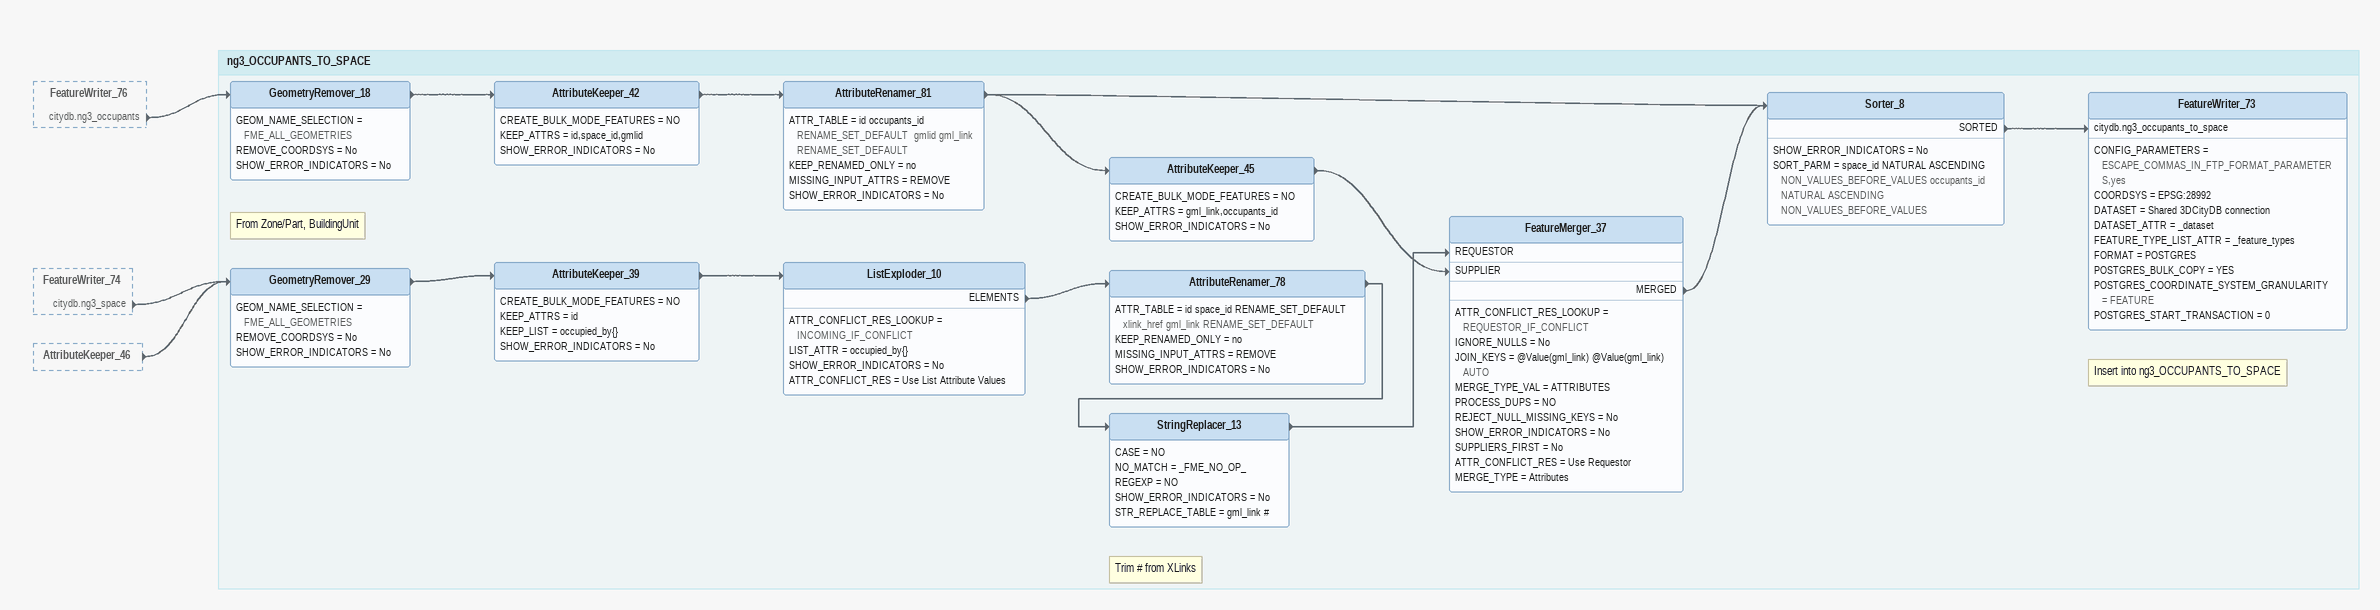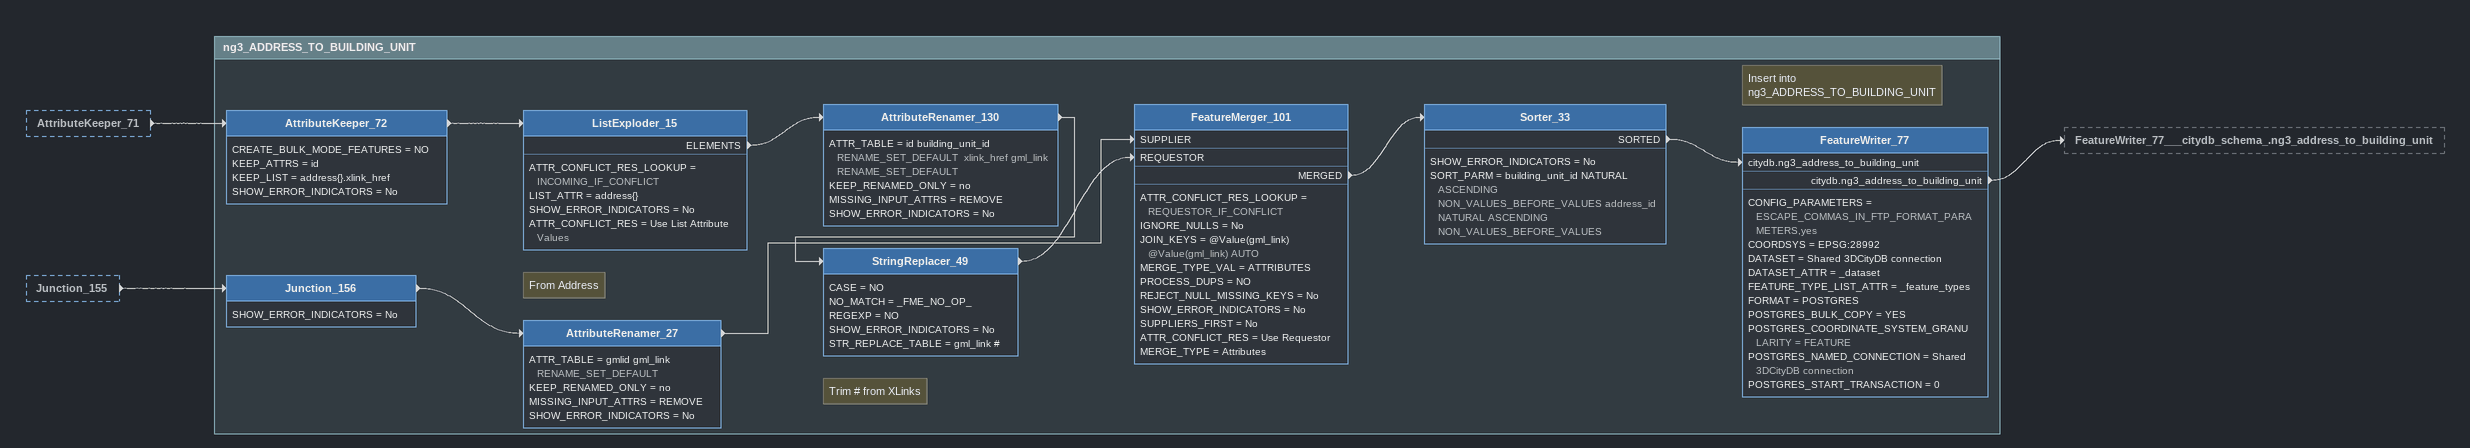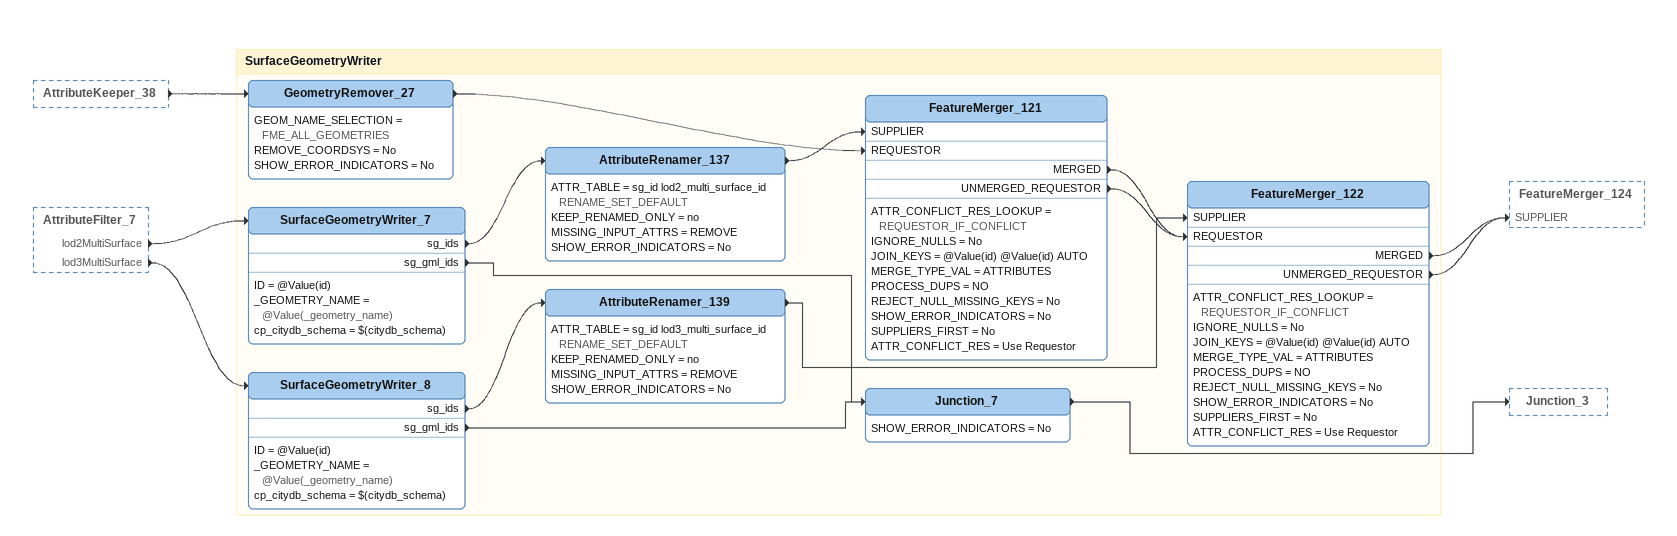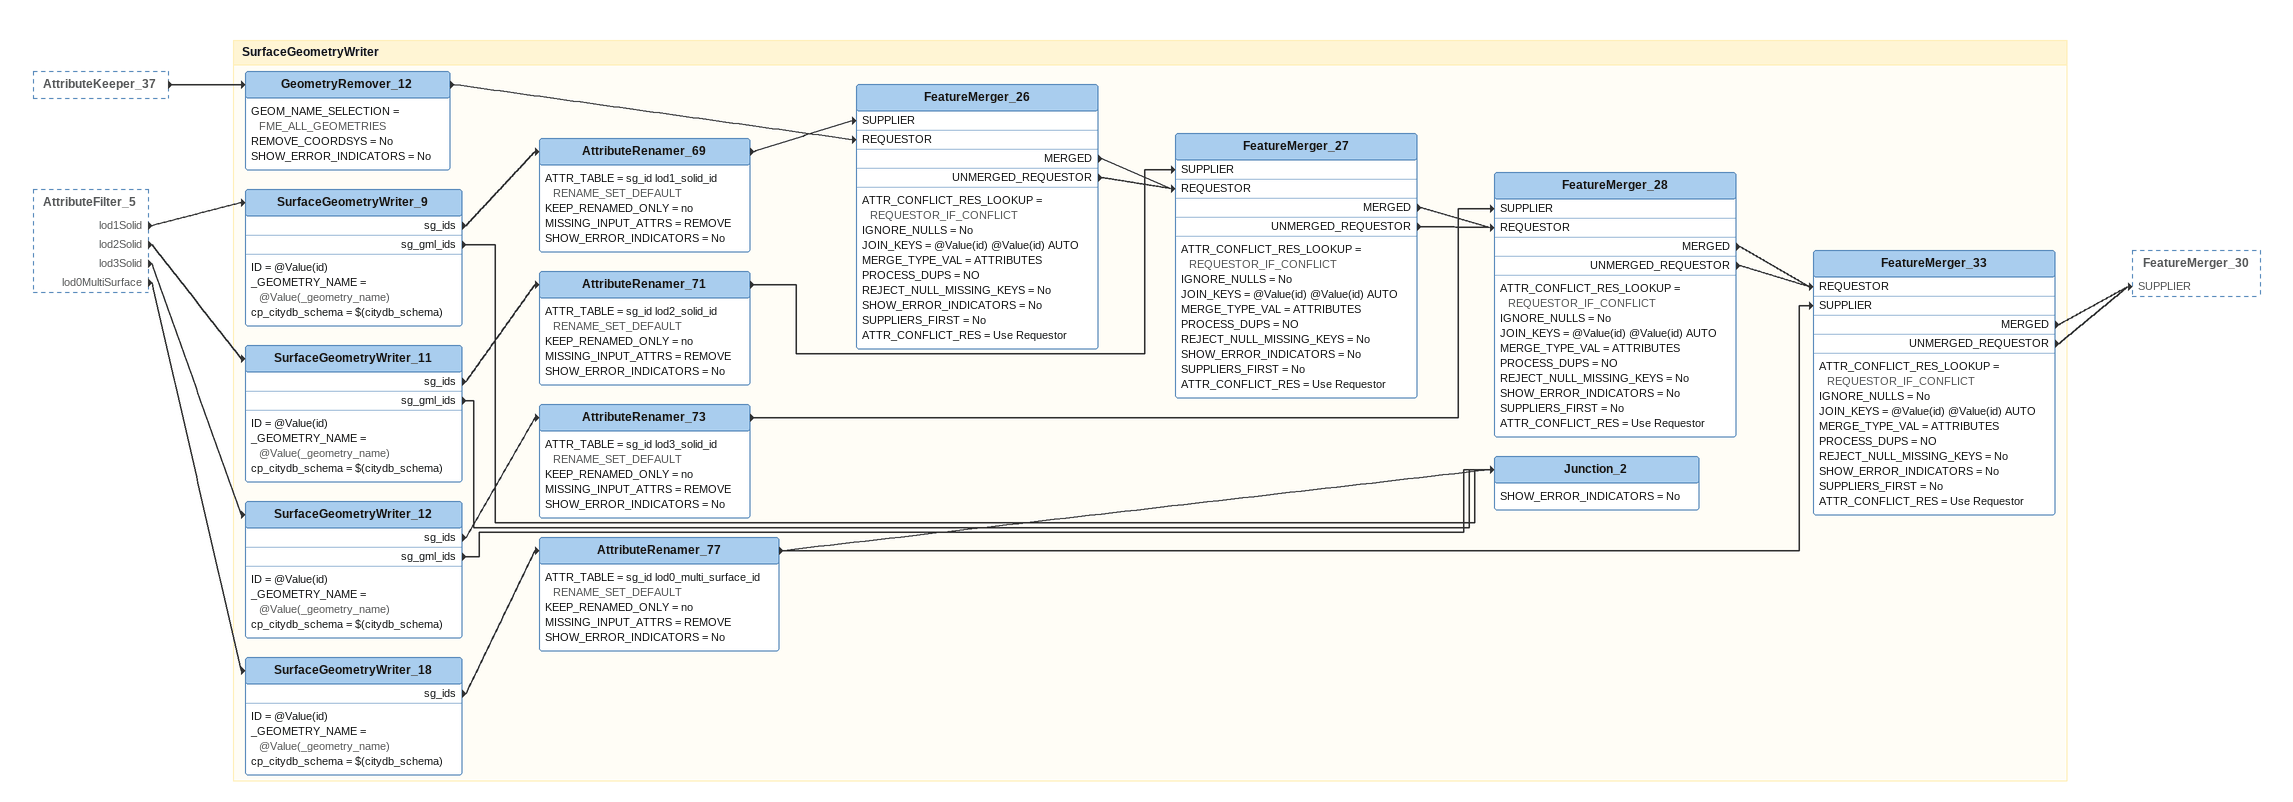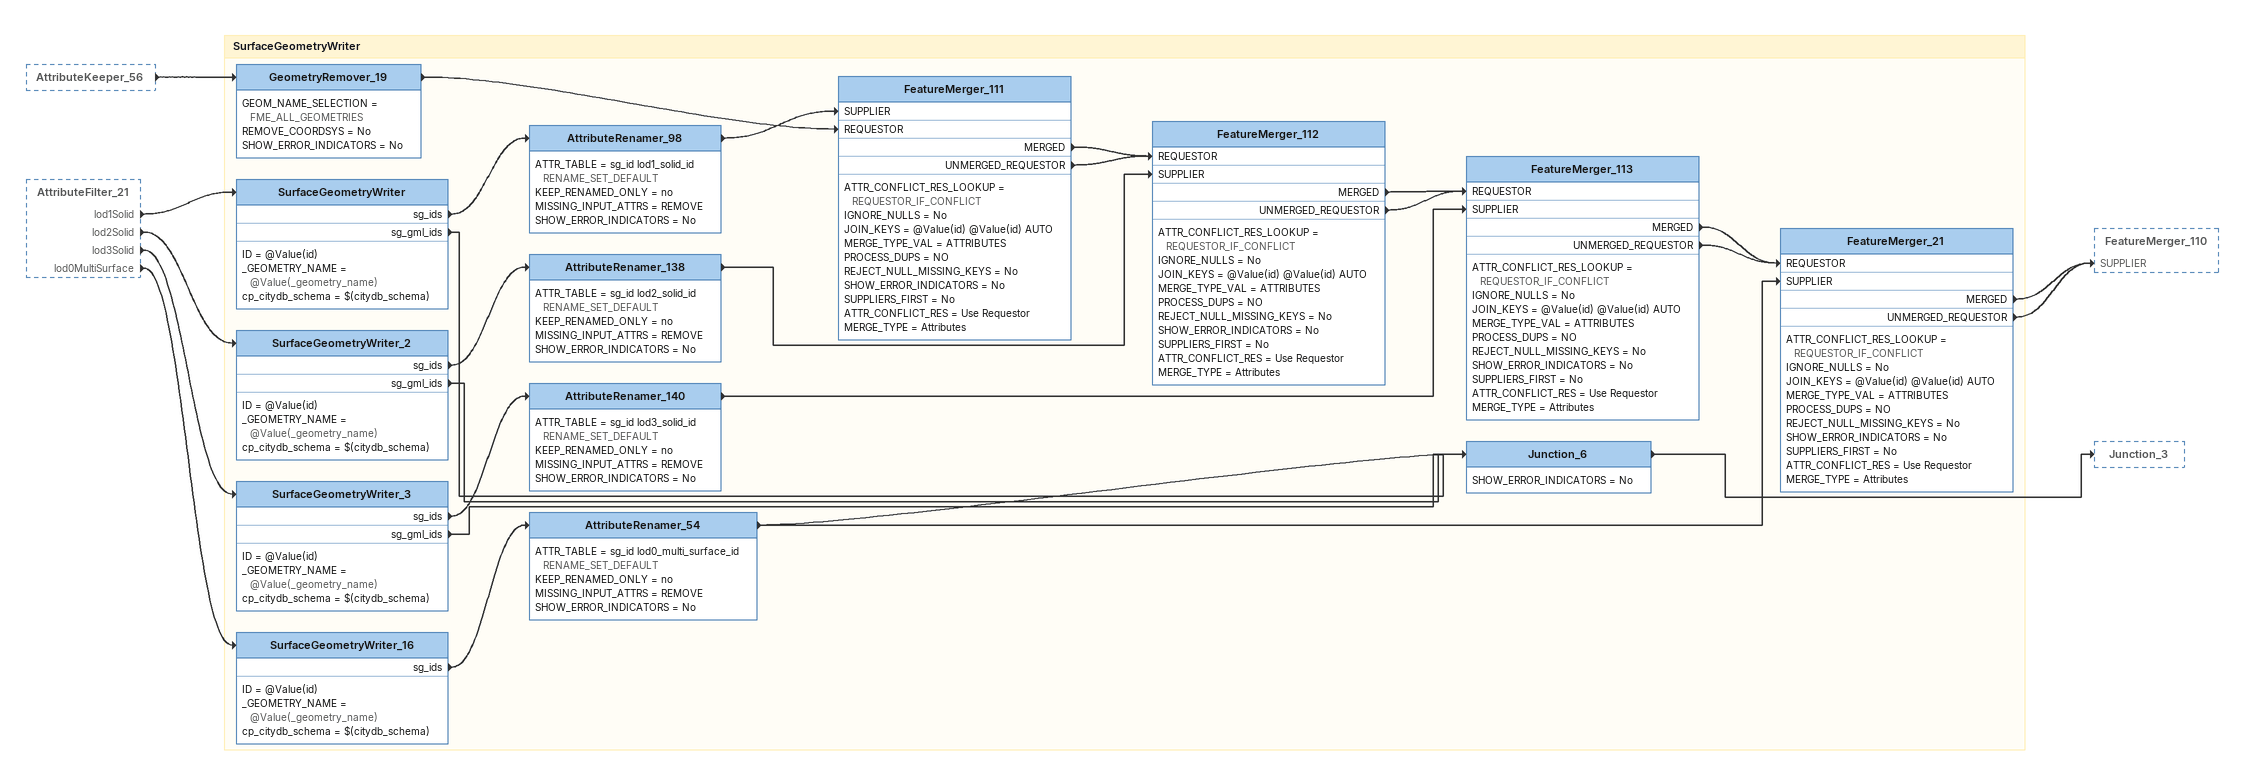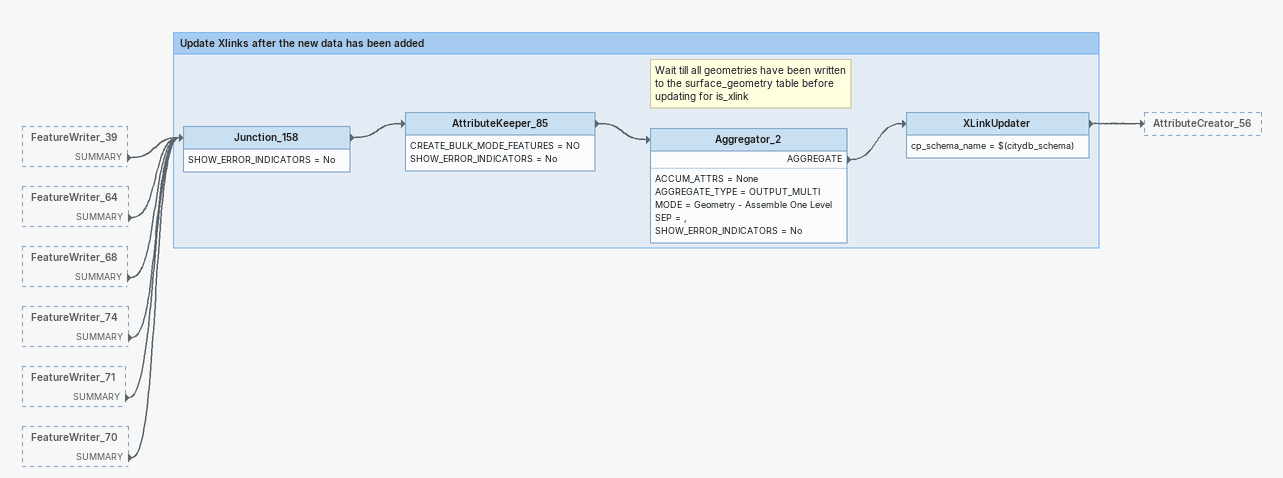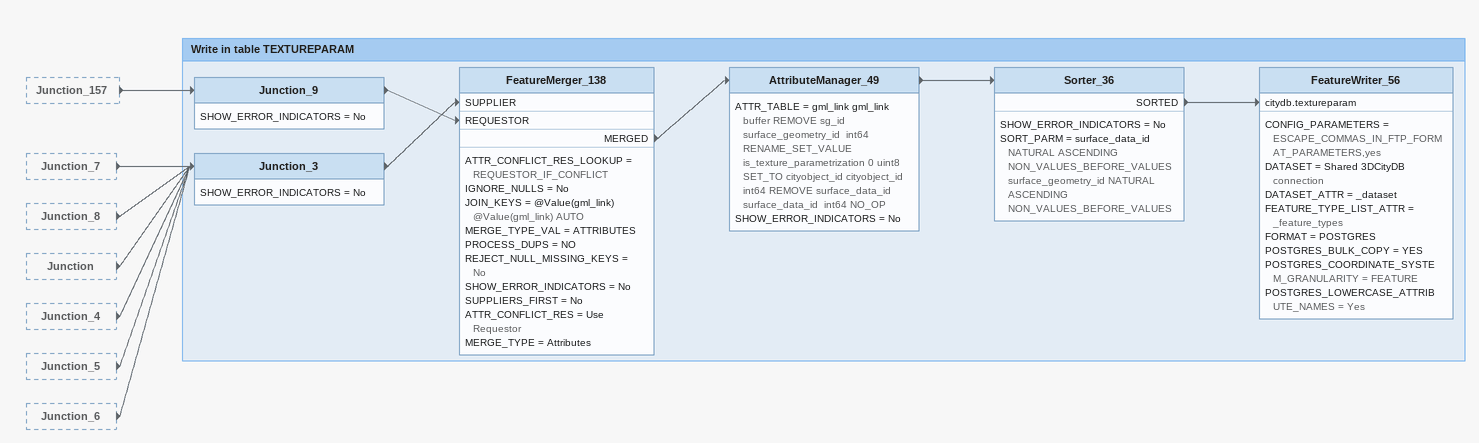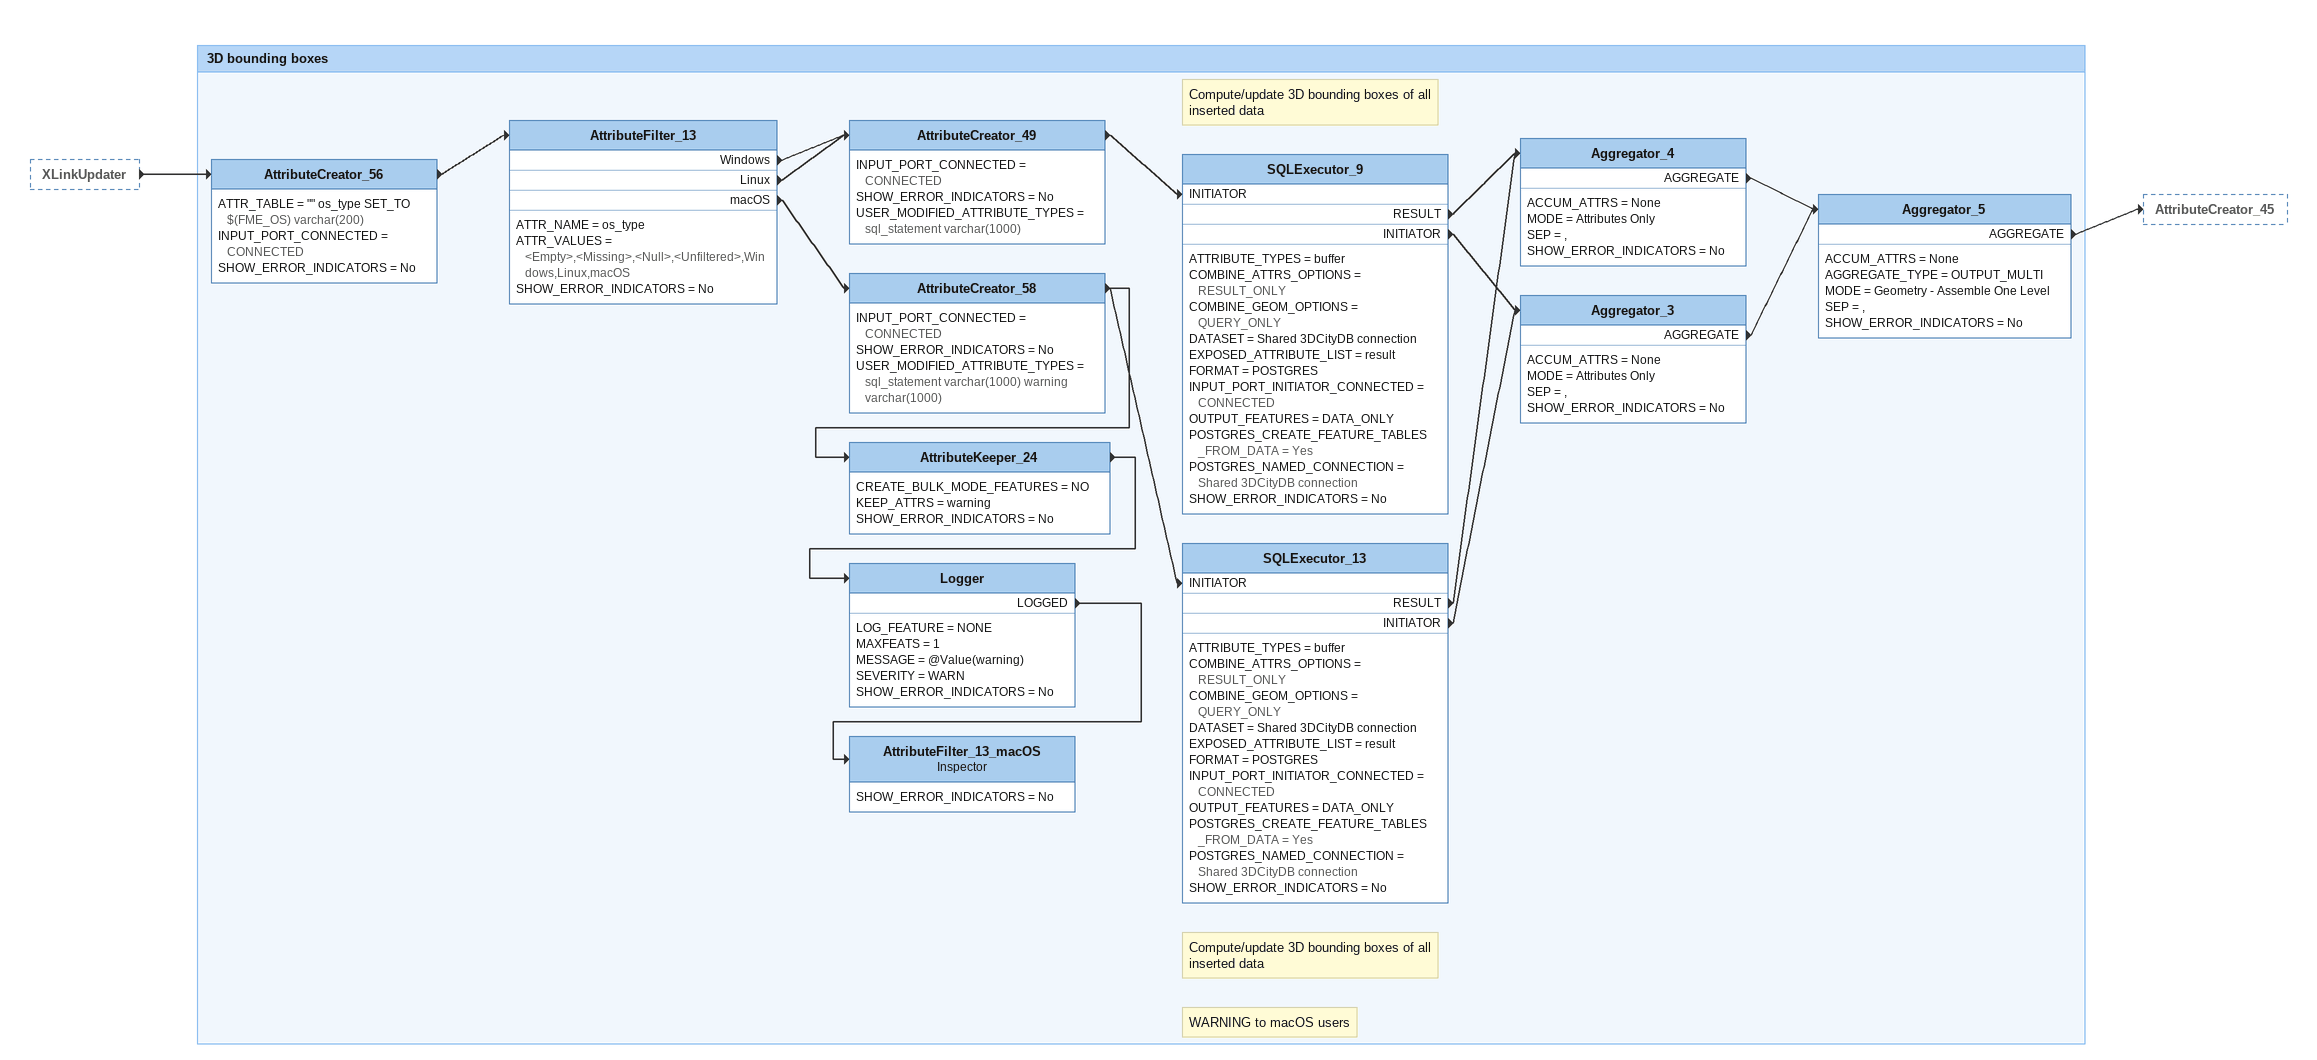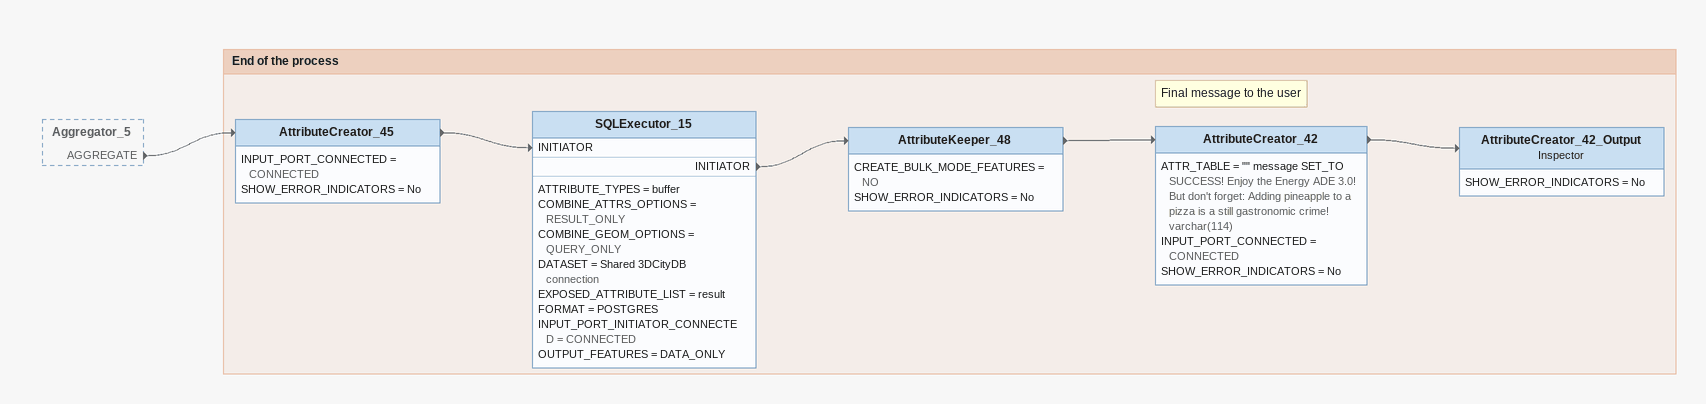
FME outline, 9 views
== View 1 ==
FeatureWriter_76 [outside]
    citydb.ng3_occupants -> GeometryRemover_18
FeatureWriter_74 [outside]
    citydb.ng3_space -> GeometryRemover_29
AttributeKeeper_46 [outside]
    -> GeometryRemover_29

Bookmark: ng3_OCCUPANTS_TO_SPACE
Note: From Zone/Part, BuildingUnit
GeometryRemover_29
    GEOM_NAME_SELECTION = FME_ALL_GEOMETRIES
    REMOVE_COORDSYS = No
    SHOW_ERROR_INDICATORS = No
    -> AttributeKeeper_39
AttributeKeeper_39
    CREATE_BULK_MODE_FEATURES = NO
    KEEP_ATTRS = id
    KEEP_LIST = occupied_by{}
    SHOW_ERROR_INDICATORS = No
    -> ListExploder_10
ListExploder_10
    ATTR_CONFLICT_RES_LOOKUP = INCOMING_IF_CONFLICT
    LIST_ATTR = occupied_by{}
    SHOW_ERROR_INDICATORS = No
    ATTR_CONFLICT_RES = Use List Attribute Values
    ELEMENTS -> AttributeRenamer_78
AttributeRenamer_78
    ATTR_TABLE = id space_id RENAME_SET_DEFAULT  xlink_href gml_link RENAME_SET_DEFAULT
    KEEP_RENAMED_ONLY = no
    MISSING_INPUT_ATTRS = REMOVE
    SHOW_ERROR_INDICATORS = No
    -> StringReplacer_13
Note: Trim # from XLinks
StringReplacer_13
    CASE = NO
    NO_MATCH = _FME_NO_OP_
    REGEXP = NO
    SHOW_ERROR_INDICATORS = No
    STR_REPLACE_TABLE = gml_link #
    -> FeatureMerger_37 [REQUESTOR]
GeometryRemover_18
    GEOM_NAME_SELECTION = FME_ALL_GEOMETRIES
    REMOVE_COORDSYS = No
    SHOW_ERROR_INDICATORS = No
    -> AttributeKeeper_42
AttributeKeeper_42
    CREATE_BULK_MODE_FEATURES = NO
    KEEP_ATTRS = id,space_id,gmlid
    SHOW_ERROR_INDICATORS = No
    -> AttributeRenamer_81
AttributeRenamer_81
    ATTR_TABLE = id occupants_id RENAME_SET_DEFAULT  gmlid gml_link RENAME_SET_DEFAULT
    KEEP_RENAMED_ONLY = no
    MISSING_INPUT_ATTRS = REMOVE
    SHOW_ERROR_INDICATORS = No
    -> Sorter_8
    -> AttributeKeeper_45
AttributeKeeper_45
    CREATE_BULK_MODE_FEATURES = NO
    KEEP_ATTRS = gml_link,occupants_id
    SHOW_ERROR_INDICATORS = No
    -> FeatureMerger_37 [SUPPLIER]
FeatureMerger_37
    ATTR_CONFLICT_RES_LOOKUP = REQUESTOR_IF_CONFLICT
    IGNORE_NULLS = No
    JOIN_KEYS = @Value(gml_link) @Value(gml_link) AUTO
    MERGE_TYPE_VAL = ATTRIBUTES
    PROCESS_DUPS = NO
    REJECT_NULL_MISSING_KEYS = No
    SHOW_ERROR_INDICATORS = No
    SUPPLIERS_FIRST = No
    ATTR_CONFLICT_RES = Use Requestor
    MERGE_TYPE = Attributes
    MERGED -> Sorter_8
Sorter_8
    SHOW_ERROR_INDICATORS = No
    SORT_PARM = space_id NATURAL ASCENDING NON_VALUES_BEFORE_VALUES occupants_id NATURAL ASCENDING NON_VALUES_BEFORE_VALUES
    SORTED -> FeatureWriter_73 [citydb.ng3_occupants_to_space]
Note: Insert into ng3_OCCUPANTS_TO_SPACE
FeatureWriter_73
    CONFIG_PARAMETERS = ESCAPE_COMMAS_IN_FTP_FORMAT_PARAMETERS,yes
    COORDSYS = EPSG:28992
    DATASET = Shared 3DCityDB connection
    DATASET_ATTR = _dataset
    FEATURE_TYPE_LIST_ATTR = _feature_types
    FORMAT = POSTGRES
    POSTGRES_BULK_COPY = YES
    POSTGRES_COORDINATE_SYSTEM_GRANULARITY = FEATURE
    POSTGRES_START_TRANSACTION = 0

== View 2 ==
AttributeKeeper_71 [outside]
    -> AttributeKeeper_72
Junction_155 [outside]
    -> Junction_156

Bookmark: ng3_ADDRESS_TO_BUILDING_UNIT
AttributeKeeper_72
    CREATE_BULK_MODE_FEATURES = NO
    KEEP_ATTRS = id
    KEEP_LIST = address{}.xlink_href
    SHOW_ERROR_INDICATORS = No
    -> ListExploder_15
ListExploder_15
    ATTR_CONFLICT_RES_LOOKUP = INCOMING_IF_CONFLICT
    LIST_ATTR = address{}
    SHOW_ERROR_INDICATORS = No
    ATTR_CONFLICT_RES = Use List Attribute Values
    ELEMENTS -> AttributeRenamer_130
AttributeRenamer_130
    ATTR_TABLE = id building_unit_id RENAME_SET_DEFAULT  xlink_href gml_link RENAME_SET_DEFAULT
    KEEP_RENAMED_ONLY = no
    MISSING_INPUT_ATTRS = REMOVE
    SHOW_ERROR_INDICATORS = No
    -> StringReplacer_49
Note: Trim # from XLinks
StringReplacer_49
    CASE = NO
    NO_MATCH = _FME_NO_OP_
    REGEXP = NO
    SHOW_ERROR_INDICATORS = No
    STR_REPLACE_TABLE = gml_link #
    -> FeatureMerger_101 [REQUESTOR]
Junction_156
    SHOW_ERROR_INDICATORS = No
    -> AttributeRenamer_27
Note: From Address
AttributeRenamer_27
    ATTR_TABLE = gmlid gml_link RENAME_SET_DEFAULT
    KEEP_RENAMED_ONLY = no
    MISSING_INPUT_ATTRS = REMOVE
    SHOW_ERROR_INDICATORS = No
    -> FeatureMerger_101 [SUPPLIER]
FeatureMerger_101
    ATTR_CONFLICT_RES_LOOKUP = REQUESTOR_IF_CONFLICT
    IGNORE_NULLS = No
    JOIN_KEYS = @Value(gml_link) @Value(gml_link) AUTO
    MERGE_TYPE_VAL = ATTRIBUTES
    PROCESS_DUPS = NO
    REJECT_NULL_MISSING_KEYS = No
    SHOW_ERROR_INDICATORS = No
    SUPPLIERS_FIRST = No
    ATTR_CONFLICT_RES = Use Requestor
    MERGE_TYPE = Attributes
    MERGED -> Sorter_33
Sorter_33
    SHOW_ERROR_INDICATORS = No
    SORT_PARM = building_unit_id NATURAL ASCENDING NON_VALUES_BEFORE_VALUES address_id NATURAL ASCENDING NON_VALUES_BEFORE_VALUES
    SORTED -> FeatureWriter_77 [citydb.ng3_address_to_building_unit]
Note: Insert into ng3_ADDRESS_TO_BUILDING_UNIT
FeatureWriter_77
    CONFIG_PARAMETERS = ESCAPE_COMMAS_IN_FTP_FORMAT_PARAMETERS,yes
    COORDSYS = EPSG:28992
    DATASET = Shared 3DCityDB connection
    DATASET_ATTR = _dataset
    FEATURE_TYPE_LIST_ATTR = _feature_types
    FORMAT = POSTGRES
    POSTGRES_BULK_COPY = YES
    POSTGRES_COORDINATE_SYSTEM_GRANULARITY = FEATURE
    POSTGRES_NAMED_CONNECTION = Shared 3DCityDB connection
    POSTGRES_START_TRANSACTION = 0
    citydb.ng3_address_to_building_unit -> FeatureWriter_77___citydb_schema_.ng3_address_to_building_unit

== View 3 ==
AttributeKeeper_38 [outside]
    -> GeometryRemover_27
AttributeFilter_7 [outside]
    lod2MultiSurface -> SurfaceGeometryWriter_7
    lod3MultiSurface -> SurfaceGeometryWriter_8

Bookmark: SurfaceGeometryWriter
SurfaceGeometryWriter_7
    ID = @Value(id)
    _GEOMETRY_NAME = @Value(_geometry_name)
    cp_citydb_schema = $(citydb_schema)
    sg_ids -> AttributeRenamer_137
    sg_gml_ids -> Junction_7
AttributeRenamer_137
    ATTR_TABLE = sg_id lod2_multi_surface_id RENAME_SET_DEFAULT
    KEEP_RENAMED_ONLY = no
    MISSING_INPUT_ATTRS = REMOVE
    SHOW_ERROR_INDICATORS = No
    -> FeatureMerger_121 [SUPPLIER]
SurfaceGeometryWriter_8
    ID = @Value(id)
    _GEOMETRY_NAME = @Value(_geometry_name)
    cp_citydb_schema = $(citydb_schema)
    sg_ids -> AttributeRenamer_139
    sg_gml_ids -> Junction_7
Junction_7
    SHOW_ERROR_INDICATORS = No
    -> Junction_3
AttributeRenamer_139
    ATTR_TABLE = sg_id lod3_multi_surface_id RENAME_SET_DEFAULT
    KEEP_RENAMED_ONLY = no
    MISSING_INPUT_ATTRS = REMOVE
    SHOW_ERROR_INDICATORS = No
    -> FeatureMerger_122 [SUPPLIER]
GeometryRemover_27
    GEOM_NAME_SELECTION = FME_ALL_GEOMETRIES
    REMOVE_COORDSYS = No
    SHOW_ERROR_INDICATORS = No
    -> FeatureMerger_121 [REQUESTOR]
FeatureMerger_121
    ATTR_CONFLICT_RES_LOOKUP = REQUESTOR_IF_CONFLICT
    IGNORE_NULLS = No
    JOIN_KEYS = @Value(id) @Value(id) AUTO
    MERGE_TYPE_VAL = ATTRIBUTES
    PROCESS_DUPS = NO
    REJECT_NULL_MISSING_KEYS = No
    SHOW_ERROR_INDICATORS = No
    SUPPLIERS_FIRST = No
    ATTR_CONFLICT_RES = Use Requestor
    MERGED -> FeatureMerger_122 [REQUESTOR]
    UNMERGED_REQUESTOR -> FeatureMerger_122 [REQUESTOR]
FeatureMerger_122
    ATTR_CONFLICT_RES_LOOKUP = REQUESTOR_IF_CONFLICT
    IGNORE_NULLS = No
    JOIN_KEYS = @Value(id) @Value(id) AUTO
    MERGE_TYPE_VAL = ATTRIBUTES
    PROCESS_DUPS = NO
    REJECT_NULL_MISSING_KEYS = No
    SHOW_ERROR_INDICATORS = No
    SUPPLIERS_FIRST = No
    ATTR_CONFLICT_RES = Use Requestor
    MERGED -> FeatureMerger_124 [SUPPLIER]
    UNMERGED_REQUESTOR -> FeatureMerger_124 [SUPPLIER]

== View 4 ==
AttributeKeeper_37 [outside]
    -> GeometryRemover_12
AttributeFilter_5 [outside]
    lod1Solid -> SurfaceGeometryWriter_9
    lod2Solid -> SurfaceGeometryWriter_11
    lod3Solid -> SurfaceGeometryWriter_12
    lod0MultiSurface -> SurfaceGeometryWriter_18

Bookmark: SurfaceGeometryWriter
SurfaceGeometryWriter_9
    ID = @Value(id)
    _GEOMETRY_NAME = @Value(_geometry_name)
    cp_citydb_schema = $(citydb_schema)
    sg_ids -> AttributeRenamer_69
    sg_gml_ids -> Junction_2
AttributeRenamer_69
    ATTR_TABLE = sg_id lod1_solid_id RENAME_SET_DEFAULT
    KEEP_RENAMED_ONLY = no
    MISSING_INPUT_ATTRS = REMOVE
    SHOW_ERROR_INDICATORS = No
    -> FeatureMerger_26 [SUPPLIER]
SurfaceGeometryWriter_11
    ID = @Value(id)
    _GEOMETRY_NAME = @Value(_geometry_name)
    cp_citydb_schema = $(citydb_schema)
    sg_ids -> AttributeRenamer_71
    sg_gml_ids -> Junction_2
AttributeRenamer_71
    ATTR_TABLE = sg_id lod2_solid_id RENAME_SET_DEFAULT
    KEEP_RENAMED_ONLY = no
    MISSING_INPUT_ATTRS = REMOVE
    SHOW_ERROR_INDICATORS = No
    -> FeatureMerger_27 [SUPPLIER]
SurfaceGeometryWriter_12
    ID = @Value(id)
    _GEOMETRY_NAME = @Value(_geometry_name)
    cp_citydb_schema = $(citydb_schema)
    sg_ids -> AttributeRenamer_73
    sg_gml_ids -> Junction_2
AttributeRenamer_73
    ATTR_TABLE = sg_id lod3_solid_id RENAME_SET_DEFAULT
    KEEP_RENAMED_ONLY = no
    MISSING_INPUT_ATTRS = REMOVE
    SHOW_ERROR_INDICATORS = No
    -> FeatureMerger_28 [SUPPLIER]
SurfaceGeometryWriter_18
    ID = @Value(id)
    _GEOMETRY_NAME = @Value(_geometry_name)
    cp_citydb_schema = $(citydb_schema)
    sg_ids -> AttributeRenamer_77
AttributeRenamer_77
    ATTR_TABLE = sg_id lod0_multi_surface_id RENAME_SET_DEFAULT
    KEEP_RENAMED_ONLY = no
    MISSING_INPUT_ATTRS = REMOVE
    SHOW_ERROR_INDICATORS = No
    -> Junction_2
    -> FeatureMerger_33 [SUPPLIER]
Junction_2
    SHOW_ERROR_INDICATORS = No
GeometryRemover_12
    GEOM_NAME_SELECTION = FME_ALL_GEOMETRIES
    REMOVE_COORDSYS = No
    SHOW_ERROR_INDICATORS = No
    -> FeatureMerger_26 [REQUESTOR]
FeatureMerger_26
    ATTR_CONFLICT_RES_LOOKUP = REQUESTOR_IF_CONFLICT
    IGNORE_NULLS = No
    JOIN_KEYS = @Value(id) @Value(id) AUTO
    MERGE_TYPE_VAL = ATTRIBUTES
    PROCESS_DUPS = NO
    REJECT_NULL_MISSING_KEYS = No
    SHOW_ERROR_INDICATORS = No
    SUPPLIERS_FIRST = No
    ATTR_CONFLICT_RES = Use Requestor
    MERGED -> FeatureMerger_27 [REQUESTOR]
    UNMERGED_REQUESTOR -> FeatureMerger_27 [REQUESTOR]
FeatureMerger_27
    ATTR_CONFLICT_RES_LOOKUP = REQUESTOR_IF_CONFLICT
    IGNORE_NULLS = No
    JOIN_KEYS = @Value(id) @Value(id) AUTO
    MERGE_TYPE_VAL = ATTRIBUTES
    PROCESS_DUPS = NO
    REJECT_NULL_MISSING_KEYS = No
    SHOW_ERROR_INDICATORS = No
    SUPPLIERS_FIRST = No
    ATTR_CONFLICT_RES = Use Requestor
    MERGED -> FeatureMerger_28 [REQUESTOR]
    UNMERGED_REQUESTOR -> FeatureMerger_28 [REQUESTOR]
FeatureMerger_28
    ATTR_CONFLICT_RES_LOOKUP = REQUESTOR_IF_CONFLICT
    IGNORE_NULLS = No
    JOIN_KEYS = @Value(id) @Value(id) AUTO
    MERGE_TYPE_VAL = ATTRIBUTES
    PROCESS_DUPS = NO
    REJECT_NULL_MISSING_KEYS = No
    SHOW_ERROR_INDICATORS = No
    SUPPLIERS_FIRST = No
    ATTR_CONFLICT_RES = Use Requestor
    MERGED -> FeatureMerger_33 [REQUESTOR]
    UNMERGED_REQUESTOR -> FeatureMerger_33 [REQUESTOR]
FeatureMerger_33
    ATTR_CONFLICT_RES_LOOKUP = REQUESTOR_IF_CONFLICT
    IGNORE_NULLS = No
    JOIN_KEYS = @Value(id) @Value(id) AUTO
    MERGE_TYPE_VAL = ATTRIBUTES
    PROCESS_DUPS = NO
    REJECT_NULL_MISSING_KEYS = No
    SHOW_ERROR_INDICATORS = No
    SUPPLIERS_FIRST = No
    ATTR_CONFLICT_RES = Use Requestor
    MERGED -> FeatureMerger_30 [SUPPLIER]
    UNMERGED_REQUESTOR -> FeatureMerger_30 [SUPPLIER]

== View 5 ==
AttributeKeeper_56 [outside]
    -> GeometryRemover_19
AttributeFilter_21 [outside]
    lod1Solid -> SurfaceGeometryWriter
    lod2Solid -> SurfaceGeometryWriter_2
    lod3Solid -> SurfaceGeometryWriter_3
    lod0MultiSurface -> SurfaceGeometryWriter_16

Bookmark: SurfaceGeometryWriter
SurfaceGeometryWriter
    ID = @Value(id)
    _GEOMETRY_NAME = @Value(_geometry_name)
    cp_citydb_schema = $(citydb_schema)
    sg_ids -> AttributeRenamer_98
    sg_gml_ids -> Junction_6
AttributeRenamer_98
    ATTR_TABLE = sg_id lod1_solid_id RENAME_SET_DEFAULT
    KEEP_RENAMED_ONLY = no
    MISSING_INPUT_ATTRS = REMOVE
    SHOW_ERROR_INDICATORS = No
    -> FeatureMerger_111 [SUPPLIER]
SurfaceGeometryWriter_2
    ID = @Value(id)
    _GEOMETRY_NAME = @Value(_geometry_name)
    cp_citydb_schema = $(citydb_schema)
    sg_ids -> AttributeRenamer_138
    sg_gml_ids -> Junction_6
AttributeRenamer_138
    ATTR_TABLE = sg_id lod2_solid_id RENAME_SET_DEFAULT
    KEEP_RENAMED_ONLY = no
    MISSING_INPUT_ATTRS = REMOVE
    SHOW_ERROR_INDICATORS = No
    -> FeatureMerger_112 [SUPPLIER]
SurfaceGeometryWriter_3
    ID = @Value(id)
    _GEOMETRY_NAME = @Value(_geometry_name)
    cp_citydb_schema = $(citydb_schema)
    sg_ids -> AttributeRenamer_140
    sg_gml_ids -> Junction_6
AttributeRenamer_140
    ATTR_TABLE = sg_id lod3_solid_id RENAME_SET_DEFAULT
    KEEP_RENAMED_ONLY = no
    MISSING_INPUT_ATTRS = REMOVE
    SHOW_ERROR_INDICATORS = No
    -> FeatureMerger_113 [SUPPLIER]
SurfaceGeometryWriter_16
    ID = @Value(id)
    _GEOMETRY_NAME = @Value(_geometry_name)
    cp_citydb_schema = $(citydb_schema)
    sg_ids -> AttributeRenamer_54
AttributeRenamer_54
    ATTR_TABLE = sg_id lod0_multi_surface_id RENAME_SET_DEFAULT
    KEEP_RENAMED_ONLY = no
    MISSING_INPUT_ATTRS = REMOVE
    SHOW_ERROR_INDICATORS = No
    -> Junction_6
    -> FeatureMerger_21 [SUPPLIER]
Junction_6
    SHOW_ERROR_INDICATORS = No
    -> Junction_3
GeometryRemover_19
    GEOM_NAME_SELECTION = FME_ALL_GEOMETRIES
    REMOVE_COORDSYS = No
    SHOW_ERROR_INDICATORS = No
    -> FeatureMerger_111 [REQUESTOR]
FeatureMerger_111
    ATTR_CONFLICT_RES_LOOKUP = REQUESTOR_IF_CONFLICT
    IGNORE_NULLS = No
    JOIN_KEYS = @Value(id) @Value(id) AUTO
    MERGE_TYPE_VAL = ATTRIBUTES
    PROCESS_DUPS = NO
    REJECT_NULL_MISSING_KEYS = No
    SHOW_ERROR_INDICATORS = No
    SUPPLIERS_FIRST = No
    ATTR_CONFLICT_RES = Use Requestor
    MERGE_TYPE = Attributes
    MERGED -> FeatureMerger_112 [REQUESTOR]
    UNMERGED_REQUESTOR -> FeatureMerger_112 [REQUESTOR]
FeatureMerger_112
    ATTR_CONFLICT_RES_LOOKUP = REQUESTOR_IF_CONFLICT
    IGNORE_NULLS = No
    JOIN_KEYS = @Value(id) @Value(id) AUTO
    MERGE_TYPE_VAL = ATTRIBUTES
    PROCESS_DUPS = NO
    REJECT_NULL_MISSING_KEYS = No
    SHOW_ERROR_INDICATORS = No
    SUPPLIERS_FIRST = No
    ATTR_CONFLICT_RES = Use Requestor
    MERGE_TYPE = Attributes
    MERGED -> FeatureMerger_113 [REQUESTOR]
    UNMERGED_REQUESTOR -> FeatureMerger_113 [REQUESTOR]
FeatureMerger_113
    ATTR_CONFLICT_RES_LOOKUP = REQUESTOR_IF_CONFLICT
    IGNORE_NULLS = No
    JOIN_KEYS = @Value(id) @Value(id) AUTO
    MERGE_TYPE_VAL = ATTRIBUTES
    PROCESS_DUPS = NO
    REJECT_NULL_MISSING_KEYS = No
    SHOW_ERROR_INDICATORS = No
    SUPPLIERS_FIRST = No
    ATTR_CONFLICT_RES = Use Requestor
    MERGE_TYPE = Attributes
    MERGED -> FeatureMerger_21 [REQUESTOR]
    UNMERGED_REQUESTOR -> FeatureMerger_21 [REQUESTOR]
FeatureMerger_21
    ATTR_CONFLICT_RES_LOOKUP = REQUESTOR_IF_CONFLICT
    IGNORE_NULLS = No
    JOIN_KEYS = @Value(id) @Value(id) AUTO
    MERGE_TYPE_VAL = ATTRIBUTES
    PROCESS_DUPS = NO
    REJECT_NULL_MISSING_KEYS = No
    SHOW_ERROR_INDICATORS = No
    SUPPLIERS_FIRST = No
    ATTR_CONFLICT_RES = Use Requestor
    MERGE_TYPE = Attributes
    MERGED -> FeatureMerger_110 [SUPPLIER]
    UNMERGED_REQUESTOR -> FeatureMerger_110 [SUPPLIER]

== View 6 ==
FeatureWriter_39 [outside]
    SUMMARY -> Junction_158
FeatureWriter_64 [outside]
    SUMMARY -> Junction_158
FeatureWriter_68 [outside]
    SUMMARY -> Junction_158
FeatureWriter_74 [outside]
    SUMMARY -> Junction_158
FeatureWriter_71 [outside]
    SUMMARY -> Junction_158
FeatureWriter_70 [outside]
    SUMMARY -> Junction_158

Bookmark: Update Xlinks after the new data has been added
Junction_158
    SHOW_ERROR_INDICATORS = No
    -> AttributeKeeper_85
AttributeKeeper_85
    CREATE_BULK_MODE_FEATURES = NO
    SHOW_ERROR_INDICATORS = No
    -> Aggregator_2
Note: Wait till all geometries have been written to the surface_geometry table before updating for is_xlink
Aggregator_2
    ACCUM_ATTRS = None
    AGGREGATE_TYPE = OUTPUT_MULTI
    MODE = Geometry - Assemble One Level
    SEP = ,
    SHOW_ERROR_INDICATORS = No
    AGGREGATE -> XLinkUpdater
XLinkUpdater
    cp_schema_name = $(citydb_schema)
    -> AttributeCreator_56

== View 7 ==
Junction_157 [outside]
    -> Junction_9
Junction_7 [outside]
    -> Junction_3
Junction_8 [outside]
    -> Junction_3
Junction [outside]
    -> Junction_3
Junction_4 [outside]
    -> Junction_3
Junction_5 [outside]
    -> Junction_3
Junction_6 [outside]
    -> Junction_3

Bookmark: Write in table TEXTUREPARAM
Junction_9
    SHOW_ERROR_INDICATORS = No
    -> FeatureMerger_138 [REQUESTOR]
Junction_3
    SHOW_ERROR_INDICATORS = No
    -> FeatureMerger_138 [SUPPLIER]
FeatureMerger_138
    ATTR_CONFLICT_RES_LOOKUP = REQUESTOR_IF_CONFLICT
    IGNORE_NULLS = No
    JOIN_KEYS = @Value(gml_link) @Value(gml_link) AUTO
    MERGE_TYPE_VAL = ATTRIBUTES
    PROCESS_DUPS = NO
    REJECT_NULL_MISSING_KEYS = No
    SHOW_ERROR_INDICATORS = No
    SUPPLIERS_FIRST = No
    ATTR_CONFLICT_RES = Use Requestor
    MERGE_TYPE = Attributes
    MERGED -> AttributeManager_49
AttributeManager_49
    ATTR_TABLE = gml_link gml_link  buffer REMOVE sg_id surface_geometry_id  int64 RENAME_SET_VALUE  is_texture_parametrization 0 uint8 SET_TO cityobject_id cityobject_id  int64 REMOVE surface_data_id surface_data_id  int64 NO_OP
    SHOW_ERROR_INDICATORS = No
    -> Sorter_36
Sorter_36
    SHOW_ERROR_INDICATORS = No
    SORT_PARM = surface_data_id NATURAL ASCENDING NON_VALUES_BEFORE_VALUES surface_geometry_id NATURAL ASCENDING NON_VALUES_BEFORE_VALUES
    SORTED -> FeatureWriter_56 [citydb.textureparam]
FeatureWriter_56
    CONFIG_PARAMETERS = ESCAPE_COMMAS_IN_FTP_FORMAT_PARAMETERS,yes
    DATASET = Shared 3DCityDB connection
    DATASET_ATTR = _dataset
    FEATURE_TYPE_LIST_ATTR = _feature_types
    FORMAT = POSTGRES
    POSTGRES_BULK_COPY = YES
    POSTGRES_COORDINATE_SYSTEM_GRANULARITY = FEATURE
    POSTGRES_LOWERCASE_ATTRIBUTE_NAMES = Yes

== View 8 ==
XLinkUpdater [outside]
    -> AttributeCreator_56

Bookmark: 3D bounding boxes
AttributeCreator_56
    ATTR_TABLE = "" os_type SET_TO $(FME_OS) varchar(200)
    INPUT_PORT_CONNECTED = CONNECTED
    SHOW_ERROR_INDICATORS = No
    -> AttributeFilter_13
AttributeFilter_13
    ATTR_NAME = os_type
    ATTR_VALUES = <Empty>,<Missing>,<Null>,<Unfiltered>,Windows,Linux,macOS
    SHOW_ERROR_INDICATORS = No
    Windows -> AttributeCreator_49
    Linux -> AttributeCreator_49
    macOS -> AttributeCreator_58
AttributeCreator_49
    INPUT_PORT_CONNECTED = CONNECTED
    SHOW_ERROR_INDICATORS = No
    USER_MODIFIED_ATTRIBUTE_TYPES = sql_statement varchar(1000)
    -> SQLExecutor_9 [INITIATOR]
Note: Compute/update 3D bounding boxes of all inserted data
SQLExecutor_9
    ATTRIBUTE_TYPES = buffer
    COMBINE_ATTRS_OPTIONS = RESULT_ONLY
    COMBINE_GEOM_OPTIONS = QUERY_ONLY
    DATASET = Shared 3DCityDB connection
    EXPOSED_ATTRIBUTE_LIST = result
    FORMAT = POSTGRES
    INPUT_PORT_INITIATOR_CONNECTED = CONNECTED
    OUTPUT_FEATURES = DATA_ONLY
    POSTGRES_CREATE_FEATURE_TABLES_FROM_DATA = Yes
    POSTGRES_NAMED_CONNECTION = Shared 3DCityDB connection
    SHOW_ERROR_INDICATORS = No
    RESULT -> Aggregator_4
    INITIATOR -> Aggregator_3
AttributeCreator_58
    INPUT_PORT_CONNECTED = CONNECTED
    SHOW_ERROR_INDICATORS = No
    USER_MODIFIED_ATTRIBUTE_TYPES = sql_statement varchar(1000) warning varchar(1000)
    -> SQLExecutor_13 [INITIATOR]
    -> AttributeKeeper_24
Note: Compute/update 3D bounding boxes of all inserted data
SQLExecutor_13
    ATTRIBUTE_TYPES = buffer
    COMBINE_ATTRS_OPTIONS = RESULT_ONLY
    COMBINE_GEOM_OPTIONS = QUERY_ONLY
    DATASET = Shared 3DCityDB connection
    EXPOSED_ATTRIBUTE_LIST = result
    FORMAT = POSTGRES
    INPUT_PORT_INITIATOR_CONNECTED = CONNECTED
    OUTPUT_FEATURES = DATA_ONLY
    POSTGRES_CREATE_FEATURE_TABLES_FROM_DATA = Yes
    POSTGRES_NAMED_CONNECTION = Shared 3DCityDB connection
    SHOW_ERROR_INDICATORS = No
    RESULT -> Aggregator_4
    INITIATOR -> Aggregator_3
Aggregator_4
    ACCUM_ATTRS = None
    MODE = Attributes Only
    SEP = ,
    SHOW_ERROR_INDICATORS = No
    AGGREGATE -> Aggregator_5
Aggregator_3
    ACCUM_ATTRS = None
    MODE = Attributes Only
    SEP = ,
    SHOW_ERROR_INDICATORS = No
    AGGREGATE -> Aggregator_5
Aggregator_5
    ACCUM_ATTRS = None
    AGGREGATE_TYPE = OUTPUT_MULTI
    MODE = Geometry - Assemble One Level
    SEP = ,
    SHOW_ERROR_INDICATORS = No
    AGGREGATE -> AttributeCreator_45
AttributeKeeper_24
    CREATE_BULK_MODE_FEATURES = NO
    KEEP_ATTRS = warning
    SHOW_ERROR_INDICATORS = No
    -> Logger
Logger
    LOG_FEATURE = NONE
    MAXFEATS = 1
    MESSAGE = @Value(warning)
    SEVERITY = WARN
    SHOW_ERROR_INDICATORS = No
    LOGGED -> AttributeFilter_13_macOS
Note: WARNING to macOS users
AttributeFilter_13_macOS: Inspector
    SHOW_ERROR_INDICATORS = No

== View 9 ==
Aggregator_5 [outside]
    AGGREGATE -> AttributeCreator_45

Bookmark: End of the process
AttributeCreator_45
    INPUT_PORT_CONNECTED = CONNECTED
    SHOW_ERROR_INDICATORS = No
    -> SQLExecutor_15 [INITIATOR]
SQLExecutor_15
    ATTRIBUTE_TYPES = buffer
    COMBINE_ATTRS_OPTIONS = RESULT_ONLY
    COMBINE_GEOM_OPTIONS = QUERY_ONLY
    DATASET = Shared 3DCityDB connection
    EXPOSED_ATTRIBUTE_LIST = result
    FORMAT = POSTGRES
    INPUT_PORT_INITIATOR_CONNECTED = CONNECTED
    OUTPUT_FEATURES = DATA_ONLY
    INITIATOR -> AttributeKeeper_48
AttributeKeeper_48
    CREATE_BULK_MODE_FEATURES = NO
    SHOW_ERROR_INDICATORS = No
    -> AttributeCreator_42
Note: Final message to the user
AttributeCreator_42
    ATTR_TABLE = "" message SET_TO SUCCESS! Enjoy the Energy ADE 3.0! But don't forget: Adding pineapple to a pizza is a still gastronomic crime! varchar(114)
    INPUT_PORT_CONNECTED = CONNECTED
    SHOW_ERROR_INDICATORS = No
    -> AttributeCreator_42_Output
AttributeCreator_42_Output: Inspector
    SHOW_ERROR_INDICATORS = No
